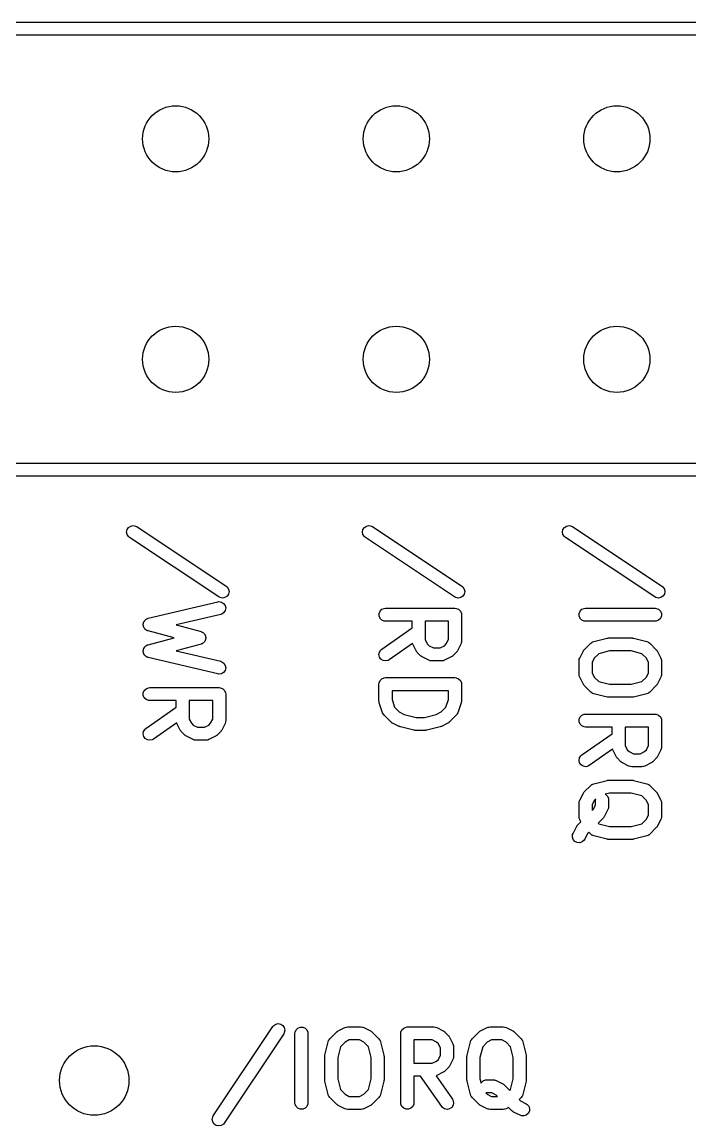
# Model space of a CAD drawing. Extents: x 90.4 to 161.7, y -143.1 to -81.8.
# Drawn here: x 112.82 to 120.51, y -97.08 to -84.37 of the extents above; entities that cross this region are included whole.
import ezdxf

# ---------------------------------------------------------------- set-up
doc = ezdxf.new("R2010")
doc.units = 0
doc.layers.add('BLACK', color=7, linetype='CONTINUOUS')

msp = doc.modelspace()

# ---------------------------------------------------------------- linework, layer by layer
at = {"layer": 'BLACK', "linetype": 'CONTINUOUS'}
for p, q in [((90.45712, -84.366876), (161.57712, -84.366876)), ((161.50212, -84.516876), (90.53212, -84.516876)), ((90.53212, -89.446876), (161.50212, -89.446876)), ((161.57712, -89.596876), (90.45712, -89.596876)), ((114.022158, -90.241894), (114.027837, -90.213186)), ((114.027897, -90.270588), (114.022158, -90.241894)), ((114.027837, -90.213186), (114.04407, -90.188837)), ((114.04418, -90.294903), (114.027897, -90.270588)), ((114.04407, -90.188837), (114.068385, -90.172554)), ((114.068385, -90.172554), (114.097079, -90.166815)), ((114.097079, -90.166815), (114.125787, -90.172494)), ((114.125787, -90.172494), (114.13876, -90.179411)), ((114.13876, -90.179411), (115.167332, -90.865125)), ((116.737196, -90.241894), (116.742875, -90.213186)), ((116.742935, -90.270588), (116.737196, -90.241894)), ((116.742875, -90.213186), (116.759108, -90.188837)), ((116.759218, -90.294903), (116.742935, -90.270588)), ((116.759108, -90.188837), (116.783423, -90.172554)), ((116.783423, -90.172554), (116.812117, -90.166815)), ((116.812117, -90.166815), (116.840825, -90.172494)), ((116.840825, -90.172494), (116.853798, -90.179411)), ((116.853798, -90.179411), (117.88237, -90.865125)), ((119.040864, -90.241894), (119.046543, -90.213186)), ((119.046603, -90.270588), (119.040864, -90.241894)), ((119.046543, -90.213186), (119.062776, -90.188837)), ((119.062886, -90.294903), (119.046603, -90.270588)), ((119.062776, -90.188837), (119.087091, -90.172554)), ((119.087091, -90.172554), (119.115785, -90.166815)), ((119.115785, -90.166815), (119.144493, -90.172494)), ((119.144493, -90.172494), (119.157466, -90.179411)), ((119.157466, -90.179411), (120.186038, -90.865125)), ((114.055556, -90.304219), (114.04418, -90.294903)), ((115.084127, -90.989933), (114.055556, -90.304219)), ((116.770594, -90.304219), (116.759218, -90.294903)), ((117.799165, -90.989933), (116.770594, -90.304219)), ((119.074262, -90.304219), (119.062886, -90.294903)), ((120.102833, -90.989933), (119.074262, -90.304219)), ((115.167332, -90.865125), (115.178707, -90.87444)), ((115.178707, -90.87444), (115.194991, -90.898755)), ((115.194991, -90.898755), (115.20073, -90.92745)), ((117.88237, -90.865125), (117.893745, -90.87444)), ((117.893745, -90.87444), (117.910029, -90.898755)), ((117.910029, -90.898755), (117.915768, -90.92745)), ((120.186038, -90.865125), (120.197413, -90.87444)), ((120.197413, -90.87444), (120.213697, -90.898755)), ((120.213697, -90.898755), (120.219436, -90.92745)), ((114.270262, -91.235521), (115.070262, -91.045045)), ((115.070262, -91.045045), (115.08483, -91.043057)), ((115.097101, -90.99685), (115.084127, -90.989933)), ((115.08483, -91.043057), (115.113725, -91.04769)), ((115.125809, -91.002529), (115.097101, -90.99685)), ((115.113725, -91.04769), (115.138647, -91.063026)), ((115.154503, -90.99679), (115.125809, -91.002529)), ((115.178818, -90.980507), (115.154503, -90.99679)), ((115.195051, -90.956157), (115.178818, -90.980507)), ((115.20073, -90.92745), (115.195051, -90.956157)), ((117.812139, -90.99685), (117.799165, -90.989933)), ((117.840847, -91.002529), (117.812139, -90.99685)), ((117.869541, -90.99679), (117.840847, -91.002529)), ((117.893856, -90.980507), (117.869541, -90.99679)), ((117.910089, -90.956157), (117.893856, -90.980507)), ((117.915768, -90.92745), (117.910089, -90.956157)), ((120.115807, -90.99685), (120.102833, -90.989933)), ((120.144515, -91.002529), (120.115807, -90.99685)), ((120.173209, -90.99679), (120.144515, -91.002529)), ((120.197524, -90.980507), (120.173209, -90.99679)), ((120.213757, -90.956157), (120.197524, -90.980507)), ((120.219436, -90.92745), (120.213757, -90.956157)), ((115.142613, -91.169018), (115.118906, -91.186175)), ((115.138647, -91.063026), (115.155803, -91.086733)), ((115.157949, -91.144096), (115.142613, -91.169018)), ((115.155803, -91.086733), (115.162582, -91.115201)), ((115.162582, -91.115201), (115.157949, -91.144096)), ((116.929113, -91.179564), (116.940312, -91.152528)), ((116.940312, -91.152528), (116.961004, -91.131836)), ((116.961004, -91.131836), (116.98804, -91.120637)), ((116.98804, -91.120637), (117.002672, -91.119196)), ((117.002672, -91.119196), (117.802672, -91.119196)), ((117.802672, -91.119196), (117.817304, -91.120637)), ((117.817304, -91.120637), (117.84434, -91.131836)), ((117.84434, -91.131836), (117.865032, -91.152528)), ((117.865032, -91.152528), (117.876231, -91.179564)), ((119.232781, -91.179564), (119.24398, -91.152528)), ((119.24398, -91.152528), (119.264672, -91.131836)), ((119.264672, -91.131836), (119.291708, -91.120637)), ((119.291708, -91.120637), (119.30634, -91.119196)), ((119.30634, -91.119196), (120.10634, -91.119196)), ((120.10634, -91.119196), (120.120972, -91.120637)), ((120.120972, -91.120637), (120.148008, -91.131836)), ((120.148008, -91.131836), (120.1687, -91.152528)), ((120.1687, -91.152528), (120.179899, -91.179564)), ((114.212789, -91.303666), (114.215594, -91.293144)), ((114.213295, -91.307481), (114.212789, -91.303666)), ((114.215594, -91.293144), (114.217319, -91.28239)), ((114.217319, -91.28239), (114.219336, -91.27911)), ((114.219336, -91.27911), (114.220329, -91.27539)), ((114.220329, -91.27539), (114.226947, -91.266743)), ((114.226947, -91.266743), (114.232655, -91.257468)), ((114.232655, -91.257468), (114.235775, -91.255209)), ((114.235775, -91.255209), (114.238116, -91.252152)), ((114.238116, -91.252152), (114.247537, -91.246697)), ((114.247537, -91.246697), (114.256362, -91.240311)), ((114.256362, -91.240311), (114.261812, -91.238432)), ((114.261812, -91.238432), (114.263441, -91.23749)), ((114.263441, -91.23749), (114.265242, -91.23725)), ((114.265242, -91.23725), (114.270262, -91.235521)), ((115.105005, -91.190965), (114.594149, -91.312597)), ((115.118906, -91.186175), (115.105005, -91.190965)), ((116.929113, -91.208828), (116.929113, -91.179564)), ((116.940312, -91.235864), (116.929113, -91.208828)), ((116.961004, -91.256556), (116.940312, -91.235864)), ((116.98804, -91.267755), (116.961004, -91.256556)), ((117.002672, -91.269196), (116.98804, -91.267755)), ((117.308625, -91.269196), (117.002672, -91.269196)), ((117.308625, -91.345622), (117.308625, -91.269196)), ((117.727672, -91.269196), (117.458625, -91.269196)), ((117.458625, -91.269196), (117.458625, -91.481253)), ((117.727672, -91.481253), (117.727672, -91.269196)), ((117.876231, -91.179564), (117.877672, -91.194196)), ((117.877672, -91.194196), (117.877672, -91.498958)), ((119.232781, -91.208828), (119.232781, -91.179564)), ((119.24398, -91.235864), (119.232781, -91.208828)), ((119.264672, -91.256556), (119.24398, -91.235864)), ((119.291708, -91.267755), (119.264672, -91.256556)), ((119.30634, -91.269196), (119.291708, -91.267755)), ((120.10634, -91.269196), (119.30634, -91.269196)), ((120.120972, -91.267755), (120.10634, -91.269196)), ((120.148008, -91.256556), (120.120972, -91.267755)), ((120.1687, -91.235864), (120.148008, -91.256556)), ((120.179899, -91.208828), (120.1687, -91.235864)), ((120.179899, -91.179564), (120.179899, -91.208828)), ((114.212686, -91.311285), (114.213295, -91.307481)), ((114.215209, -91.321883), (114.212686, -91.311285)), ((114.216643, -91.332674), (114.215209, -91.321883)), ((114.218571, -91.336005), (114.216643, -91.332674)), ((114.219464, -91.339753), (114.218571, -91.336005)), ((114.22585, -91.348577), (114.219464, -91.339753)), ((114.231305, -91.357999), (114.22585, -91.348577)), ((114.234362, -91.360339), (114.231305, -91.357999)), ((114.236621, -91.36346), (114.234362, -91.360339)), ((114.245896, -91.369167), (114.236621, -91.36346)), ((114.254543, -91.375786), (114.245896, -91.369167)), ((114.259942, -91.377811), (114.254543, -91.375786)), ((114.261543, -91.378796), (114.259942, -91.377811)), ((114.263334, -91.379083), (114.261543, -91.378796)), ((114.268309, -91.380949), (114.263334, -91.379083)), ((114.567983, -91.460862), (114.268309, -91.380949)), ((114.594149, -91.312597), (114.878388, -91.388394)), ((114.878388, -91.388394), (114.881815, -91.389679)), ((114.881815, -91.389679), (114.883257, -91.389871)), ((114.883257, -91.389871), (114.884968, -91.390861)), ((114.884968, -91.390861), (114.892155, -91.393557)), ((114.892155, -91.393557), (114.900012, -91.399571)), ((114.900012, -91.399571), (114.908582, -91.404533)), ((114.908582, -91.404533), (114.911536, -91.408392)), ((114.911536, -91.408392), (114.915392, -91.411344)), ((114.915392, -91.411344), (114.920349, -91.419906)), ((114.920349, -91.419906), (114.926369, -91.427771)), ((114.926369, -91.427771), (114.927621, -91.432467)), ((116.959662, -91.589897), (117.308625, -91.345622)), ((114.234362, -91.561384), (114.236621, -91.558264)), ((114.236621, -91.558264), (114.245896, -91.552556)), ((114.245896, -91.552556), (114.254543, -91.545938)), ((114.254543, -91.545938), (114.259942, -91.543912)), ((114.259942, -91.543912), (114.261543, -91.542928)), ((114.261543, -91.542928), (114.263334, -91.54264)), ((114.263334, -91.54264), (114.268309, -91.540775)), ((114.268309, -91.540775), (114.567983, -91.460862)), ((114.878388, -91.53333), (114.594149, -91.609126)), ((114.881815, -91.532044), (114.878388, -91.53333)), ((114.883257, -91.531853), (114.881815, -91.532044)), ((114.884968, -91.530862), (114.883257, -91.531853)), ((114.892155, -91.528167), (114.884968, -91.530862)), ((114.900012, -91.522152), (114.892155, -91.528167)), ((114.908582, -91.517191), (114.900012, -91.522152)), ((114.911536, -91.513331), (114.908582, -91.517191)), ((114.915392, -91.51038), (114.911536, -91.513331)), ((114.920349, -91.501817), (114.915392, -91.51038)), ((114.926369, -91.493953), (114.920349, -91.501817)), ((114.927621, -91.489256), (114.926369, -91.493953)), ((114.927621, -91.432467), (114.930054, -91.436669)), ((114.930054, -91.485055), (114.927621, -91.489256)), ((114.930054, -91.436669), (114.931357, -91.446477)), ((114.931357, -91.475246), (114.930054, -91.485055)), ((114.931357, -91.446477), (114.933909, -91.456046)), ((114.933909, -91.465678), (114.931357, -91.475246)), ((114.933909, -91.456046), (114.933269, -91.460862)), ((114.933269, -91.460862), (114.933909, -91.465678)), ((117.313729, -91.525147), (117.045682, -91.712781)), ((117.316543, -91.532499), (117.313729, -91.525147)), ((117.354638, -91.608689), (117.316543, -91.532499)), ((117.458625, -91.481253), (117.483359, -91.530721)), ((117.483359, -91.530721), (117.504242, -91.551604)), ((117.504242, -91.551604), (117.553711, -91.576339)), ((117.632586, -91.576339), (117.682055, -91.551603)), ((117.682055, -91.551603), (117.702938, -91.530721)), ((117.702938, -91.530721), (117.727672, -91.481253)), ((117.869754, -91.532499), (117.831659, -91.608689)), ((117.875009, -91.518767), (117.869754, -91.532499)), ((117.875199, -91.516079), (117.875009, -91.518767)), ((117.876231, -91.51359), (117.875199, -91.516079)), ((117.877672, -91.498958), (117.876231, -91.51359)), ((119.291403, -91.598305), (119.367593, -91.522115)), ((119.367593, -91.522115), (119.378958, -91.512787)), ((119.378958, -91.512787), (119.38411, -91.510652)), ((119.38411, -91.510652), (119.38859, -91.507334)), ((119.38859, -91.507334), (119.402435, -91.502387)), ((119.402435, -91.502387), (119.554817, -91.464291)), ((119.554817, -91.464291), (119.557353, -91.463915)), ((119.557353, -91.463915), (119.558375, -91.463493)), ((119.558375, -91.463493), (119.563887, -91.46295)), ((119.563887, -91.46295), (119.569361, -91.462141)), ((119.569361, -91.462141), (119.570453, -91.462303)), ((119.570453, -91.462303), (119.573007, -91.462052)), ((119.573007, -91.462052), (119.839674, -91.462052)), ((119.839674, -91.462052), (119.842227, -91.462303)), ((119.842227, -91.462303), (119.84332, -91.462141)), ((119.84332, -91.462141), (119.848794, -91.46295)), ((119.848794, -91.46295), (119.854306, -91.463493)), ((119.854306, -91.463493), (119.855326, -91.463915)), ((119.855326, -91.463915), (119.857865, -91.464291)), ((119.857865, -91.464291), (120.010246, -91.502387)), ((120.010246, -91.502387), (120.024091, -91.507334)), ((120.024091, -91.507334), (120.028572, -91.510654)), ((120.028572, -91.510654), (120.033723, -91.512788)), ((120.033723, -91.512788), (120.045088, -91.522115)), ((120.045088, -91.522115), (120.121278, -91.598305)), ((114.212686, -91.610439), (114.215209, -91.59984)), ((114.213295, -91.614242), (114.212686, -91.610439)), ((114.212789, -91.618058), (114.213295, -91.614242)), ((114.215594, -91.628579), (114.212789, -91.618058)), ((114.215209, -91.59984), (114.216643, -91.58905)), ((114.217319, -91.639334), (114.215594, -91.628579)), ((114.216643, -91.58905), (114.218571, -91.585718)), ((114.219336, -91.642613), (114.217319, -91.639334)), ((114.218571, -91.585718), (114.219464, -91.581971)), ((114.220329, -91.646334), (114.219336, -91.642613)), ((114.219464, -91.581971), (114.22585, -91.573146)), ((114.226947, -91.65498), (114.220329, -91.646334)), ((114.22585, -91.573146), (114.231305, -91.563725)), ((114.232655, -91.664256), (114.226947, -91.65498)), ((114.231305, -91.563725), (114.234362, -91.561384)), ((114.235775, -91.666514), (114.232655, -91.664256)), ((114.238116, -91.669572), (114.235775, -91.666514)), ((114.247537, -91.675026), (114.238116, -91.669572)), ((114.256362, -91.681413), (114.247537, -91.675026)), ((114.261812, -91.683291), (114.256362, -91.681413)), ((114.263441, -91.684234), (114.261812, -91.683291)), ((114.265242, -91.684473), (114.263441, -91.684234)), ((114.270262, -91.686203), (114.265242, -91.684473)), ((114.594149, -91.609126), (115.105005, -91.730759)), ((116.92769, -91.652964), (116.932775, -91.624147)), ((116.934019, -91.681535), (116.92769, -91.652964)), ((116.932775, -91.624147), (116.948502, -91.599468)), ((116.950801, -91.705509), (116.934019, -91.681535)), ((116.948502, -91.599468), (116.959662, -91.589897)), ((117.358602, -91.614988), (117.354638, -91.608689)), ((117.35936, -91.616816), (117.358602, -91.614988)), ((117.361048, -91.618872), (117.35936, -91.616816)), ((117.36247, -91.621132), (117.361048, -91.618872)), ((117.363968, -91.622431), (117.36247, -91.621132)), ((117.368687, -91.628181), (117.363968, -91.622431)), ((117.406782, -91.666276), (117.368687, -91.628181)), ((117.412534, -91.670996), (117.406782, -91.666276)), ((117.413831, -91.672492), (117.412534, -91.670996)), ((117.416085, -91.673911), (117.413831, -91.672492)), ((117.418147, -91.675603), (117.416085, -91.673911)), ((117.419977, -91.676361), (117.418147, -91.675603)), ((117.426274, -91.680325), (117.419977, -91.676361)), ((117.502464, -91.718421), (117.426274, -91.680325)), ((117.553711, -91.576339), (117.632586, -91.576339)), ((117.760023, -91.680325), (117.683832, -91.718421)), ((117.766319, -91.676361), (117.760023, -91.680325)), ((117.76815, -91.675603), (117.766319, -91.676361)), ((117.770211, -91.673911), (117.76815, -91.675603)), ((117.772466, -91.672492), (117.770211, -91.673911)), ((117.773762, -91.670996), (117.772466, -91.672492)), ((117.779515, -91.666276), (117.773762, -91.670996)), ((117.81761, -91.628181), (117.779515, -91.666276)), ((117.822328, -91.622431), (117.81761, -91.628181)), ((117.823827, -91.621132), (117.822328, -91.622431)), ((117.825248, -91.618872), (117.823827, -91.621132)), ((117.826937, -91.616816), (117.825248, -91.618872)), ((117.827694, -91.614988), (117.826937, -91.616816)), ((117.831659, -91.608689), (117.827694, -91.614988)), ((119.239258, -91.693988), (119.277354, -91.617797)), ((119.277354, -91.617797), (119.281317, -91.6115)), ((119.281317, -91.6115), (119.282076, -91.60967)), ((119.282076, -91.60967), (119.283767, -91.607608)), ((119.283767, -91.607608), (119.285187, -91.605354)), ((119.285187, -91.605354), (119.286682, -91.604057)), ((119.286682, -91.604057), (119.291403, -91.598305)), ((119.458969, -91.64287), (119.406075, -91.695764)), ((119.582242, -91.612052), (119.458969, -91.64287)), ((119.830439, -91.612052), (119.582242, -91.612052)), ((119.953711, -91.64287), (119.830439, -91.612052)), ((120.006605, -91.695764), (119.953711, -91.64287)), ((120.121278, -91.598305), (120.125998, -91.604055)), ((120.125998, -91.604055), (120.127495, -91.605354)), ((120.127495, -91.605354), (120.128914, -91.607608)), ((120.128914, -91.607608), (120.130606, -91.60967)), ((120.130606, -91.60967), (120.131364, -91.611502)), ((120.131364, -91.611502), (120.135327, -91.617797)), ((120.135327, -91.617797), (120.173422, -91.693988)), ((115.070262, -91.87668), (114.270262, -91.686203)), ((115.105005, -91.730759), (115.118906, -91.73555)), ((115.118906, -91.73555), (115.142612, -91.752707)), ((115.142612, -91.752707), (115.157949, -91.777629)), ((115.162581, -91.806524), (115.155803, -91.834992)), ((115.157949, -91.777629), (115.162581, -91.806524)), ((116.97548, -91.721236), (116.950801, -91.705509)), ((117.004297, -91.726321), (116.97548, -91.721236)), ((117.032868, -91.719992), (117.004297, -91.726321)), ((117.045682, -91.712781), (117.032868, -91.719992)), ((117.516196, -91.723676), (117.502464, -91.718421)), ((117.518885, -91.723867), (117.516196, -91.723676)), ((117.521374, -91.724898), (117.518885, -91.723867)), ((117.536006, -91.726339), (117.521374, -91.724898)), ((117.650291, -91.726339), (117.536006, -91.726339)), ((117.664923, -91.724898), (117.650291, -91.726339)), ((117.667411, -91.723867), (117.664923, -91.724898)), ((117.670101, -91.723676), (117.667411, -91.723867)), ((117.683832, -91.718421), (117.670101, -91.723676)), ((119.23134, -91.727529), (119.232781, -91.712897)), ((119.23134, -91.87991), (119.23134, -91.727529)), ((119.232781, -91.712897), (119.233811, -91.710408)), ((119.233811, -91.710408), (119.234003, -91.707719)), ((119.234003, -91.707719), (119.239258, -91.693988)), ((119.406075, -91.695764), (119.38134, -91.745234)), ((119.38134, -91.745234), (119.38134, -91.862204)), ((120.03134, -91.745233), (120.006605, -91.695764)), ((120.03134, -91.862205), (120.03134, -91.745233)), ((120.173422, -91.693988), (120.178677, -91.70772)), ((120.178677, -91.70772), (120.178867, -91.710407)), ((120.178867, -91.710407), (120.179899, -91.712897)), ((120.179899, -91.712897), (120.18134, -91.727529)), ((120.18134, -91.727529), (120.18134, -91.87991)), ((115.08483, -91.878668), (115.070262, -91.87668)), ((115.113725, -91.874035), (115.08483, -91.878668)), ((115.138647, -91.858699), (115.113725, -91.874035)), ((115.155803, -91.834992), (115.138647, -91.858699)), ((116.940312, -91.952528), (116.961004, -91.931836)), ((116.961004, -91.931836), (116.98804, -91.920637)), ((116.98804, -91.920637), (117.002672, -91.919196)), ((117.002672, -91.919196), (117.802672, -91.919196)), ((117.802672, -91.919196), (117.817304, -91.920637)), ((117.817304, -91.920637), (117.84434, -91.931836)), ((117.84434, -91.931836), (117.865032, -91.952528)), ((119.232781, -91.894542), (119.23134, -91.87991)), ((119.233811, -91.89703), (119.232781, -91.894542)), ((119.234003, -91.89972), (119.233811, -91.89703)), ((119.239258, -91.913452), (119.234003, -91.89972)), ((119.277354, -91.989641), (119.239258, -91.913452)), ((119.38134, -91.862204), (119.406074, -91.911672)), ((119.406074, -91.911672), (119.458969, -91.964568)), ((119.953711, -91.964568), (120.006605, -91.911673)), ((120.006605, -91.911673), (120.03134, -91.862205)), ((120.173422, -91.913451), (120.135327, -91.989641)), ((120.178677, -91.899719), (120.173422, -91.913451)), ((120.178867, -91.897031), (120.178677, -91.899719)), ((120.179899, -91.894542), (120.178867, -91.897031)), ((120.18134, -91.87991), (120.179899, -91.894542)), ((114.214075, -92.09385), (114.225274, -92.066814)), ((114.225274, -92.066814), (114.245966, -92.046122)), ((114.245966, -92.046122), (114.273002, -92.034923)), ((114.273002, -92.034923), (114.287634, -92.033482)), ((114.287634, -92.033482), (115.087634, -92.033482)), ((115.087634, -92.033482), (115.102266, -92.034923)), ((115.102266, -92.034923), (115.129302, -92.046122)), ((115.129302, -92.046122), (115.149994, -92.066814)), ((115.149994, -92.066814), (115.161193, -92.09385)), ((116.927672, -91.994196), (116.929113, -91.979564)), ((116.927672, -92.184672), (116.927672, -91.994196)), ((116.929113, -91.979564), (116.940312, -91.952528)), ((117.865032, -91.952528), (117.876231, -91.979564)), ((117.876231, -91.979564), (117.877672, -91.994196)), ((117.877672, -91.994196), (117.877672, -92.184672)), ((119.281316, -91.995935), (119.277354, -91.989641)), ((119.282075, -91.997767), (119.281316, -91.995935)), ((119.283768, -91.999829), (119.282075, -91.997767)), ((119.285187, -92.002084), (119.283768, -91.999829)), ((119.286682, -92.00338), (119.285187, -92.002084)), ((119.291403, -92.009133), (119.286682, -92.00338)), ((119.367593, -92.085324), (119.291403, -92.009133)), ((119.458969, -91.964568), (119.582241, -91.995386)), ((119.582241, -91.995386), (119.83044, -91.995386)), ((119.83044, -91.995386), (119.953711, -91.964568)), ((120.121279, -92.009132), (120.045088, -92.085324)), ((120.125996, -92.003383), (120.121279, -92.009132)), ((120.127495, -92.002084), (120.125996, -92.003383)), ((120.128916, -91.999825), (120.127495, -92.002084)), ((120.130606, -91.997767), (120.128916, -91.999825)), ((120.131363, -91.995937), (120.130606, -91.997767)), ((120.135327, -91.989641), (120.131363, -91.995937)), ((114.214075, -92.123114), (114.214075, -92.09385)), ((114.225274, -92.15015), (114.214075, -92.123114)), ((114.245966, -92.170842), (114.225274, -92.15015)), ((114.273002, -92.182041), (114.245966, -92.170842)), ((114.287634, -92.183482), (114.273002, -92.182041)), ((114.593587, -92.183482), (114.287634, -92.183482)), ((114.593587, -92.259908), (114.593587, -92.183482)), ((115.012634, -92.183482), (114.743587, -92.183482)), ((114.743587, -92.183482), (114.743587, -92.395539)), ((115.012634, -92.395539), (115.012634, -92.183482)), ((115.161193, -92.09385), (115.162634, -92.108482)), ((115.162634, -92.108482), (115.162634, -92.413244)), ((116.928401, -92.192077), (116.927672, -92.184672)), ((116.928261, -92.194053), (116.928401, -92.192077)), ((116.928851, -92.19665), (116.928261, -92.194053)), ((117.727672, -92.069196), (117.077672, -92.069196)), ((117.077672, -92.069196), (117.077672, -92.172501)), ((117.077672, -92.172501), (117.10632, -92.258444)), ((117.699024, -92.258444), (117.727672, -92.172502)), ((117.727672, -92.172502), (117.727672, -92.069196)), ((117.877083, -92.194052), (117.876492, -92.196649)), ((117.877672, -92.184672), (117.876942, -92.192077)), ((117.876942, -92.192077), (117.877083, -92.194052)), ((119.378958, -92.094651), (119.367593, -92.085324)), ((119.384109, -92.096784), (119.378958, -92.094651)), ((119.38859, -92.100105), (119.384109, -92.096784)), ((119.402436, -92.105052), (119.38859, -92.100105)), ((119.554817, -92.143147), (119.402436, -92.105052)), ((119.557354, -92.143522), (119.554817, -92.143147)), ((119.558375, -92.143945), (119.557354, -92.143522)), ((119.563877, -92.144486), (119.558375, -92.143945)), ((119.569362, -92.145298), (119.563877, -92.144486)), ((119.570457, -92.145134), (119.569362, -92.145298)), ((119.573007, -92.145386), (119.570457, -92.145134)), ((119.839674, -92.145386), (119.573007, -92.145386)), ((119.842227, -92.145134), (119.839674, -92.145386)), ((119.843319, -92.145297), (119.842227, -92.145134)), ((119.848791, -92.144488), (119.843319, -92.145297)), ((119.854306, -92.143945), (119.848791, -92.144488)), ((119.855327, -92.143521), (119.854306, -92.143945)), ((119.857864, -92.143147), (119.855327, -92.143521)), ((120.010245, -92.105052), (119.857864, -92.143147)), ((120.024091, -92.100105), (120.010245, -92.105052)), ((120.028572, -92.096784), (120.024091, -92.100105)), ((120.033723, -92.094651), (120.028572, -92.096784)), ((120.045088, -92.085324), (120.033723, -92.094651)), ((114.244624, -92.504183), (114.593587, -92.259908)), ((116.929113, -92.199304), (116.928851, -92.19665)), ((116.929871, -92.201134), (116.929113, -92.199304)), ((116.931521, -92.208389), (116.929871, -92.201134)), ((116.969617, -92.322675), (116.931521, -92.208389)), ((117.10632, -92.258444), (117.161385, -92.313509)), ((117.161385, -92.313509), (117.219323, -92.342478)), ((117.58602, -92.342478), (117.64396, -92.313508)), ((117.64396, -92.313508), (117.699024, -92.258444)), ((117.873823, -92.208389), (117.835728, -92.322675)), ((117.875472, -92.201135), (117.873823, -92.208389)), ((117.876231, -92.199304), (117.875472, -92.201135)), ((117.876492, -92.196649), (117.876231, -92.199304)), ((114.598691, -92.439433), (114.330644, -92.627067)), ((114.601505, -92.446785), (114.598691, -92.439433)), ((114.6396, -92.522975), (114.601505, -92.446785)), ((114.743587, -92.395539), (114.768321, -92.445007)), ((114.768321, -92.445007), (114.789204, -92.46589)), ((114.967017, -92.465889), (114.9879, -92.445007)), ((114.9879, -92.445007), (115.012634, -92.395539)), ((115.154716, -92.446785), (115.116621, -92.522975)), ((115.159971, -92.433053), (115.154716, -92.446785)), ((115.160161, -92.430365), (115.159971, -92.433053)), ((115.161193, -92.427876), (115.160161, -92.430365)), ((115.162634, -92.413244), (115.161193, -92.427876)), ((116.975611, -92.336101), (116.969617, -92.322675)), ((116.977377, -92.338137), (116.975611, -92.336101)), ((116.978408, -92.340626), (116.977377, -92.338137)), ((116.987735, -92.351991), (116.978408, -92.340626)), ((117.063925, -92.428181), (116.987735, -92.351991)), ((117.069675, -92.432901), (117.063925, -92.428181)), ((117.070974, -92.434398), (117.069675, -92.432901)), ((117.073228, -92.435817), (117.070974, -92.434398)), ((117.07529, -92.437509), (117.073228, -92.435817)), ((117.077122, -92.438267), (117.07529, -92.437509)), ((117.083417, -92.44223), (117.077122, -92.438267)), ((117.159607, -92.480325), (117.083417, -92.44223)), ((117.219323, -92.342478), (117.354764, -92.376339)), ((117.354764, -92.376339), (117.45058, -92.376339)), ((117.45058, -92.376339), (117.58602, -92.342478)), ((117.721928, -92.44223), (117.645737, -92.480325)), ((117.728227, -92.438265), (117.721928, -92.44223)), ((117.730055, -92.437508), (117.728227, -92.438265)), ((117.732111, -92.435819), (117.730055, -92.437508)), ((117.734371, -92.434398), (117.732111, -92.435819)), ((117.73567, -92.432899), (117.734371, -92.434398)), ((117.74142, -92.428181), (117.73567, -92.432899)), ((117.81761, -92.351991), (117.74142, -92.428181)), ((117.826938, -92.340626), (117.81761, -92.351991)), ((117.82797, -92.338133), (117.826938, -92.340626)), ((117.829734, -92.3361), (117.82797, -92.338133)), ((117.835728, -92.322675), (117.829734, -92.3361)), ((119.232781, -92.398611), (119.24398, -92.371575)), ((119.232781, -92.427875), (119.232781, -92.398611)), ((119.24398, -92.454911), (119.232781, -92.427875)), ((119.24398, -92.371575), (119.264672, -92.350883)), ((119.264672, -92.350883), (119.291708, -92.339684)), ((119.291708, -92.339684), (119.30634, -92.338243)), ((119.30634, -92.338243), (120.10634, -92.338243)), ((120.10634, -92.338243), (120.120972, -92.339684)), ((120.120972, -92.339684), (120.148008, -92.350883)), ((120.148008, -92.350883), (120.1687, -92.371575)), ((120.1687, -92.371575), (120.179899, -92.398611)), ((120.179899, -92.398611), (120.18134, -92.413243)), ((120.18134, -92.413243), (120.18134, -92.718005)), ((114.212652, -92.56725), (114.217737, -92.538433)), ((114.218981, -92.595821), (114.212652, -92.56725)), ((114.217737, -92.538433), (114.233464, -92.513754)), ((114.233464, -92.513754), (114.244624, -92.504183)), ((114.643564, -92.529274), (114.6396, -92.522975)), ((114.644322, -92.531102), (114.643564, -92.529274)), ((114.64601, -92.533158), (114.644322, -92.531102)), ((114.647432, -92.535418), (114.64601, -92.533158)), ((114.64893, -92.536717), (114.647432, -92.535418)), ((114.653649, -92.542467), (114.64893, -92.536717)), ((114.691744, -92.580562), (114.653649, -92.542467)), ((114.789204, -92.46589), (114.838673, -92.490625)), ((114.838673, -92.490625), (114.917548, -92.490625)), ((114.917548, -92.490625), (114.967017, -92.465889)), ((115.102572, -92.542467), (115.064477, -92.580562)), ((115.10729, -92.536717), (115.102572, -92.542467)), ((115.108789, -92.535418), (115.10729, -92.536717)), ((115.11021, -92.533158), (115.108789, -92.535418)), ((115.111899, -92.531102), (115.11021, -92.533158)), ((115.112656, -92.529274), (115.111899, -92.531102)), ((115.116621, -92.522975), (115.112656, -92.529274)), ((117.160676, -92.480734), (117.159607, -92.480325)), ((117.161112, -92.481057), (117.160676, -92.480734)), ((117.167263, -92.483255), (117.161112, -92.481057)), ((117.173339, -92.48558), (117.167263, -92.483255)), ((117.173877, -92.485618), (117.173339, -92.48558)), ((117.174957, -92.486004), (117.173877, -92.485618)), ((117.327339, -92.5241), (117.174957, -92.486004)), ((117.329875, -92.524475), (117.327339, -92.5241)), ((117.330897, -92.524898), (117.329875, -92.524475)), ((117.336409, -92.52544), (117.330897, -92.524898)), ((117.341883, -92.52625), (117.336409, -92.52544)), ((117.342975, -92.526087), (117.341883, -92.52625)), ((117.345529, -92.526339), (117.342975, -92.526087)), ((117.459815, -92.526339), (117.345529, -92.526339)), ((117.462368, -92.526087), (117.459815, -92.526339)), ((117.463461, -92.52625), (117.462368, -92.526087)), ((117.468935, -92.52544), (117.463461, -92.52625)), ((117.474447, -92.524898), (117.468935, -92.52544)), ((117.475467, -92.524475), (117.474447, -92.524898)), ((117.478006, -92.5241), (117.475467, -92.524475)), ((117.630387, -92.486004), (117.478006, -92.5241)), ((117.631466, -92.485618), (117.630387, -92.486004)), ((117.632005, -92.48558), (117.631466, -92.485618)), ((117.63808, -92.483255), (117.632005, -92.48558)), ((117.644232, -92.481057), (117.63808, -92.483255)), ((117.644667, -92.480734), (117.644232, -92.481057)), ((117.645737, -92.480325), (117.644667, -92.480734)), ((119.264672, -92.475603), (119.24398, -92.454911)), ((119.26333, -92.808944), (119.612293, -92.564669)), ((119.291708, -92.486802), (119.264672, -92.475603)), ((119.30634, -92.488243), (119.291708, -92.486802)), ((119.612293, -92.488243), (119.30634, -92.488243)), ((119.612293, -92.564669), (119.612293, -92.488243)), ((120.03134, -92.488243), (119.762293, -92.488243)), ((119.762293, -92.488243), (119.762293, -92.7003)), ((120.03134, -92.7003), (120.03134, -92.488243)), ((114.235763, -92.619795), (114.218981, -92.595821)), ((114.260442, -92.635522), (114.235763, -92.619795)), ((114.289259, -92.640607), (114.260442, -92.635522)), ((114.31783, -92.634278), (114.289259, -92.640607)), ((114.330644, -92.627067), (114.31783, -92.634278)), ((114.697496, -92.585282), (114.691744, -92.580562)), ((114.698793, -92.586778), (114.697496, -92.585282)), ((114.701047, -92.588197), (114.698793, -92.586778)), ((114.703109, -92.589889), (114.701047, -92.588197)), ((114.704939, -92.590647), (114.703109, -92.589889)), ((114.711236, -92.594611), (114.704939, -92.590647)), ((114.787426, -92.632707), (114.711236, -92.594611)), ((114.801158, -92.637962), (114.787426, -92.632707)), ((114.803847, -92.638153), (114.801158, -92.637962)), ((114.806336, -92.639184), (114.803847, -92.638153)), ((114.820968, -92.640625), (114.806336, -92.639184)), ((114.935253, -92.640625), (114.820968, -92.640625)), ((114.949885, -92.639184), (114.935253, -92.640625)), ((114.952373, -92.638153), (114.949885, -92.639184)), ((114.955063, -92.637962), (114.952373, -92.638153)), ((114.968794, -92.632707), (114.955063, -92.637962)), ((115.044985, -92.594611), (114.968794, -92.632707)), ((115.051281, -92.590647), (115.044985, -92.594611)), ((115.053112, -92.589889), (115.051281, -92.590647)), ((115.055173, -92.588197), (115.053112, -92.589889)), ((115.057428, -92.586778), (115.055173, -92.588197)), ((115.058724, -92.585282), (115.057428, -92.586778)), ((115.064477, -92.580562), (115.058724, -92.585282)), ((119.762293, -92.7003), (119.787027, -92.749768)), ((120.006606, -92.749768), (120.03134, -92.7003)), ((119.236443, -92.843194), (119.25217, -92.818515)), ((119.25217, -92.818515), (119.26333, -92.808944)), ((119.617397, -92.744194), (119.34935, -92.931828)), ((119.620211, -92.751546), (119.617397, -92.744194)), ((119.658306, -92.827736), (119.620211, -92.751546)), ((119.66227, -92.834035), (119.658306, -92.827736)), ((119.787027, -92.749768), (119.80791, -92.770651)), ((119.80791, -92.770651), (119.857379, -92.795386)), ((119.857379, -92.795386), (119.936254, -92.795386)), ((119.936254, -92.795386), (119.985723, -92.77065)), ((119.985723, -92.77065), (120.006606, -92.749768)), ((120.135327, -92.827736), (120.131362, -92.834035)), ((120.173422, -92.751546), (120.135327, -92.827736)), ((120.178677, -92.737814), (120.173422, -92.751546)), ((120.178867, -92.735126), (120.178677, -92.737814)), ((120.179899, -92.732637), (120.178867, -92.735126)), ((120.18134, -92.718005), (120.179899, -92.732637)), ((119.231358, -92.872011), (119.236443, -92.843194)), ((119.237687, -92.900582), (119.231358, -92.872011)), ((119.254469, -92.924556), (119.237687, -92.900582)), ((119.279148, -92.940283), (119.254469, -92.924556)), ((119.307965, -92.945368), (119.279148, -92.940283)), ((119.336536, -92.939039), (119.307965, -92.945368)), ((119.34935, -92.931828), (119.336536, -92.939039)), ((119.663028, -92.835863), (119.66227, -92.834035)), ((119.664716, -92.837919), (119.663028, -92.835863)), ((119.666138, -92.840179), (119.664716, -92.837919)), ((119.667636, -92.841478), (119.666138, -92.840179)), ((119.672355, -92.847228), (119.667636, -92.841478)), ((119.71045, -92.885323), (119.672355, -92.847228)), ((119.716202, -92.890043), (119.71045, -92.885323)), ((119.717499, -92.891539), (119.716202, -92.890043)), ((119.719753, -92.892958), (119.717499, -92.891539)), ((119.721815, -92.89465), (119.719753, -92.892958)), ((119.723645, -92.895408), (119.721815, -92.89465)), ((119.729942, -92.899372), (119.723645, -92.895408)), ((119.806132, -92.937468), (119.729942, -92.899372)), ((119.819864, -92.942723), (119.806132, -92.937468)), ((119.822553, -92.942914), (119.819864, -92.942723)), ((119.825042, -92.943945), (119.822553, -92.942914)), ((119.839674, -92.945386), (119.825042, -92.943945)), ((119.953959, -92.945386), (119.839674, -92.945386)), ((119.968591, -92.943945), (119.953959, -92.945386)), ((119.971079, -92.942914), (119.968591, -92.943945)), ((119.973769, -92.942723), (119.971079, -92.942914)), ((119.9875, -92.937468), (119.973769, -92.942723)), ((120.063691, -92.899372), (119.9875, -92.937468)), ((120.069987, -92.895408), (120.063691, -92.899372)), ((120.071818, -92.89465), (120.069987, -92.895408)), ((120.073879, -92.892958), (120.071818, -92.89465)), ((120.076134, -92.891539), (120.073879, -92.892958)), ((120.07743, -92.890043), (120.076134, -92.891539)), ((120.083183, -92.885323), (120.07743, -92.890043)), ((120.121278, -92.847228), (120.083183, -92.885323)), ((120.125996, -92.841478), (120.121278, -92.847228)), ((120.127495, -92.840179), (120.125996, -92.841478)), ((120.128916, -92.837919), (120.127495, -92.840179)), ((120.130605, -92.835863), (120.128916, -92.837919)), ((120.131362, -92.834035), (120.130605, -92.835863)), ((119.291403, -93.2364), (119.367593, -93.16021)), ((119.367593, -93.16021), (119.378958, -93.150882)), ((119.378958, -93.150882), (119.38411, -93.148747)), ((119.38411, -93.148747), (119.38859, -93.145429)), ((119.38859, -93.145429), (119.402435, -93.140482)), ((119.402435, -93.140482), (119.554817, -93.102386)), ((119.554817, -93.102386), (119.557353, -93.10201)), ((119.557353, -93.10201), (119.558375, -93.101588)), ((119.558375, -93.101588), (119.563887, -93.101045)), ((119.563887, -93.101045), (119.569361, -93.100236)), ((119.569361, -93.100236), (119.570453, -93.100398)), ((119.570453, -93.100398), (119.573007, -93.100147)), ((119.573007, -93.100147), (119.839674, -93.100147)), ((119.839674, -93.100147), (119.842227, -93.100398)), ((119.842227, -93.100398), (119.84332, -93.100236)), ((119.84332, -93.100236), (119.848794, -93.101045)), ((119.848794, -93.101045), (119.854306, -93.101588)), ((119.854306, -93.101588), (119.855326, -93.10201)), ((119.855326, -93.10201), (119.857865, -93.102386)), ((119.857865, -93.102386), (120.010246, -93.140482)), ((120.010246, -93.140482), (120.024091, -93.145429)), ((120.024091, -93.145429), (120.028572, -93.148749)), ((120.028572, -93.148749), (120.033723, -93.150883)), ((120.033723, -93.150883), (120.045088, -93.16021)), ((120.045088, -93.16021), (120.121278, -93.2364)), ((119.234003, -93.345814), (119.239258, -93.332083)), ((119.239258, -93.332083), (119.277354, -93.255892)), ((119.277354, -93.255892), (119.281317, -93.249595)), ((119.281317, -93.249595), (119.282076, -93.247765)), ((119.282076, -93.247765), (119.283767, -93.245703)), ((119.283767, -93.245703), (119.285187, -93.243449)), ((119.285187, -93.243449), (119.286682, -93.242152)), ((119.286682, -93.242152), (119.291403, -93.2364)), ((119.406075, -93.333859), (119.38134, -93.383329)), ((119.422843, -93.317091), (119.406075, -93.333859)), ((119.421816, -93.327528), (119.422843, -93.317091)), ((119.421816, -93.386014), (119.421816, -93.327528)), ((119.582242, -93.250147), (119.532339, -93.262622)), ((119.532339, -93.262622), (119.538484, -93.265168)), ((119.538484, -93.265168), (119.559176, -93.28586)), ((119.559176, -93.28586), (119.570375, -93.312896)), ((119.570375, -93.312896), (119.571816, -93.327528)), ((119.571816, -93.327528), (119.571816, -93.403719)), ((119.830439, -93.250147), (119.582242, -93.250147)), ((119.953711, -93.280965), (119.830439, -93.250147)), ((120.006605, -93.333859), (119.953711, -93.280965)), ((120.03134, -93.383328), (120.006605, -93.333859)), ((120.121278, -93.2364), (120.125998, -93.24215)), ((120.125998, -93.24215), (120.127495, -93.243449)), ((120.127495, -93.243449), (120.128914, -93.245703)), ((120.128914, -93.245703), (120.130606, -93.247765)), ((120.130606, -93.247765), (120.131364, -93.249597)), ((120.131364, -93.249597), (120.135327, -93.255892)), ((120.135327, -93.255892), (120.173422, -93.332083)), ((120.173422, -93.332083), (120.178677, -93.345815)), ((119.23134, -93.365624), (119.232781, -93.350992)), ((119.23134, -93.518005), (119.23134, -93.365624)), ((119.232781, -93.350992), (119.233811, -93.348503)), ((119.233811, -93.348503), (119.234003, -93.345814)), ((119.38134, -93.383329), (119.38134, -93.451224)), ((119.38134, -93.451224), (119.397081, -93.435482)), ((119.397081, -93.435482), (119.421816, -93.386014)), ((119.563898, -93.43726), (119.525803, -93.51345)), ((119.569153, -93.423528), (119.563898, -93.43726)), ((119.569343, -93.42084), (119.569153, -93.423528)), ((119.570375, -93.418351), (119.569343, -93.42084)), ((119.571816, -93.403719), (119.570375, -93.418351)), ((120.03134, -93.5003), (120.03134, -93.383328)), ((120.178677, -93.345815), (120.178867, -93.348502)), ((120.178867, -93.348502), (120.179899, -93.350992)), ((120.179899, -93.350992), (120.18134, -93.365624)), ((120.18134, -93.365624), (120.18134, -93.518005)), ((119.215212, -93.617353), (119.253178, -93.579386)), ((119.232781, -93.532637), (119.23134, -93.518005)), ((119.233811, -93.535125), (119.232781, -93.532637)), ((119.234003, -93.537815), (119.233811, -93.535125)), ((119.239258, -93.551547), (119.234003, -93.537815)), ((119.253178, -93.579386), (119.239258, -93.551547)), ((119.511754, -93.532942), (119.450501, -93.594195)), ((119.516472, -93.527192), (119.511754, -93.532942)), ((119.517971, -93.525893), (119.516472, -93.527192)), ((119.519392, -93.523634), (119.517971, -93.525893)), ((119.521082, -93.521576), (119.519392, -93.523634)), ((119.521839, -93.519746), (119.521082, -93.521576)), ((119.525803, -93.51345), (119.521839, -93.519746)), ((119.953711, -93.602663), (120.006605, -93.549768)), ((120.006605, -93.549768), (120.03134, -93.5003)), ((120.173422, -93.551546), (120.135327, -93.627736)), ((120.178677, -93.537814), (120.173422, -93.551546)), ((120.178867, -93.535126), (120.178677, -93.537814)), ((120.179899, -93.532637), (120.178867, -93.535126)), ((120.18134, -93.518005), (120.179899, -93.532637)), ((119.157813, -93.726767), (119.163068, -93.713035)), ((119.163068, -93.713035), (119.201163, -93.636845)), ((119.201163, -93.636845), (119.205127, -93.630545)), ((119.205127, -93.630545), (119.205885, -93.628718)), ((119.205885, -93.628718), (119.207573, -93.626661)), ((119.207573, -93.626661), (119.208995, -93.624402)), ((119.208995, -93.624402), (119.210493, -93.623102)), ((119.210493, -93.623102), (119.215212, -93.617353)), ((119.329884, -93.714813), (119.297232, -93.780117)), ((119.344435, -93.700261), (119.329884, -93.714813)), ((119.367593, -93.723419), (119.344435, -93.700261)), ((119.450501, -93.594195), (119.458969, -93.602663)), ((119.458969, -93.602663), (119.582241, -93.633481)), ((119.582241, -93.633481), (119.83044, -93.633481)), ((119.83044, -93.633481), (119.953711, -93.602663)), ((120.121279, -93.647227), (120.045088, -93.723419)), ((120.125996, -93.641478), (120.121279, -93.647227)), ((120.127495, -93.640179), (120.125996, -93.641478)), ((120.128916, -93.63792), (120.127495, -93.640179)), ((120.130606, -93.635862), (120.128916, -93.63792)), ((120.131363, -93.634032), (120.130606, -93.635862)), ((120.135327, -93.627736), (120.131363, -93.634032)), ((119.155739, -93.755957), (119.157813, -93.726767)), ((119.164993, -93.783718), (119.155739, -93.755957)), ((119.184166, -93.805826), (119.164993, -93.783718)), ((119.210341, -93.818913), (119.184166, -93.805826)), ((119.239531, -93.820987), (119.210341, -93.818913)), ((119.267292, -93.811733), (119.239531, -93.820987)), ((119.2894, -93.79256), (119.267292, -93.811733)), ((119.297232, -93.780117), (119.2894, -93.79256)), ((119.378958, -93.732746), (119.367593, -93.723419)), ((119.384109, -93.734879), (119.378958, -93.732746)), ((119.38859, -93.7382), (119.384109, -93.734879)), ((119.402436, -93.743147), (119.38859, -93.7382)), ((119.554817, -93.781242), (119.402436, -93.743147)), ((119.557354, -93.781617), (119.554817, -93.781242)), ((119.558375, -93.78204), (119.557354, -93.781617)), ((119.563877, -93.782581), (119.558375, -93.78204)), ((119.569362, -93.783393), (119.563877, -93.782581)), ((119.570457, -93.783229), (119.569362, -93.783393)), ((119.573007, -93.783481), (119.570457, -93.783229)), ((119.839674, -93.783481), (119.573007, -93.783481)), ((119.842227, -93.783229), (119.839674, -93.783481)), ((119.843319, -93.783392), (119.842227, -93.783229)), ((119.848791, -93.782583), (119.843319, -93.783392)), ((119.854306, -93.78204), (119.848791, -93.782583)), ((119.855327, -93.781616), (119.854306, -93.78204)), ((119.857864, -93.781242), (119.855327, -93.781616)), ((120.010245, -93.743147), (119.857864, -93.781242)), ((120.024091, -93.7382), (120.010245, -93.743147)), ((120.028572, -93.734879), (120.024091, -93.7382)), ((120.033723, -93.732746), (120.028572, -93.734879)), ((120.045088, -93.723419), (120.033723, -93.732746)), ((115.020079, -96.966699), (115.705793, -95.938129)), ((115.705793, -95.938129), (115.715108, -95.926754)), ((115.715108, -95.926754), (115.739423, -95.91047)), ((115.739423, -95.91047), (115.768118, -95.904732)), ((115.768118, -95.904732), (115.796825, -95.91041)), ((115.796825, -95.91041), (115.821174, -95.926643)), ((115.821174, -95.926643), (115.837458, -95.950958)), ((115.837518, -96.00836), (115.8306, -96.021334)), ((115.837458, -95.950958), (115.843197, -95.979653)), ((115.843197, -95.979653), (115.837518, -96.00836)), ((115.959864, -96.017826), (115.961305, -96.003194)), ((115.961305, -96.003194), (115.972504, -95.976158)), ((115.972504, -95.976158), (115.993196, -95.955466)), ((115.993196, -95.955466), (116.020232, -95.944267)), ((116.020232, -95.944267), (116.049496, -95.944267)), ((116.049496, -95.944267), (116.076532, -95.955466)), ((116.076532, -95.955466), (116.097224, -95.976158)), ((116.097224, -95.976158), (116.108423, -96.003194)), ((116.108423, -96.003194), (116.109864, -96.017826)), ((116.362783, -96.079078), (116.438973, -96.002888)), ((116.438973, -96.002888), (116.444723, -95.998167)), ((116.444723, -95.998167), (116.446022, -95.996671)), ((116.446022, -95.996671), (116.448276, -95.995251)), ((116.448276, -95.995251), (116.450338, -95.99356)), ((116.450338, -95.99356), (116.45217, -95.992801)), ((116.45217, -95.992801), (116.458465, -95.988839)), ((116.458465, -95.988839), (116.534656, -95.950744)), ((116.534656, -95.950744), (116.548388, -95.945489)), ((116.548388, -95.945489), (116.551075, -95.945298)), ((116.551075, -95.945298), (116.553565, -95.944267)), ((116.553565, -95.944267), (116.568197, -95.942826)), ((116.568197, -95.942826), (116.720578, -95.942826)), ((116.720578, -95.942826), (116.73521, -95.944267)), ((116.73521, -95.944267), (116.737699, -95.945298)), ((116.737699, -95.945298), (116.740387, -95.945489)), ((116.740387, -95.945489), (116.754119, -95.950744)), ((116.754119, -95.950744), (116.830309, -95.988839)), ((116.830309, -95.988839), (116.836605, -95.992802)), ((116.836605, -95.992802), (116.838435, -95.99356)), ((116.838435, -95.99356), (116.840493, -95.995249)), ((116.840493, -95.995249), (116.842752, -95.996671)), ((116.842752, -95.996671), (116.844051, -95.998169)), ((116.844051, -95.998169), (116.849801, -96.002888)), ((116.849801, -96.002888), (116.925992, -96.079078)), ((117.178911, -96.017826), (117.180352, -96.003194)), ((117.180352, -96.003194), (117.191551, -95.976158)), ((117.191551, -95.976158), (117.212243, -95.955466)), ((117.212243, -95.955466), (117.239279, -95.944267)), ((117.239279, -95.944267), (117.253911, -95.942826)), ((117.253911, -95.942826), (117.558673, -95.942826)), ((117.558673, -95.942826), (117.573305, -95.944267)), ((117.573305, -95.944267), (117.575794, -95.945298)), ((117.575794, -95.945298), (117.578482, -95.945489)), ((117.578482, -95.945489), (117.592214, -95.950744)), ((117.592214, -95.950744), (117.668404, -95.988839)), ((117.668404, -95.988839), (117.674703, -95.992803)), ((117.674703, -95.992803), (117.676531, -95.993561)), ((117.676531, -95.993561), (117.678587, -95.995249)), ((117.678587, -95.995249), (117.680847, -95.996671)), ((117.680847, -95.996671), (117.682146, -95.998169)), ((117.682146, -95.998169), (117.687896, -96.002888)), ((117.687896, -96.002888), (117.725991, -96.040983)), ((118.000878, -96.079078), (118.077068, -96.002888)), ((118.077068, -96.002888), (118.082818, -95.998167)), ((118.082818, -95.998167), (118.084117, -95.996671)), ((118.084117, -95.996671), (118.086371, -95.995251)), ((118.086371, -95.995251), (118.088433, -95.99356)), ((118.088433, -95.99356), (118.090265, -95.992801)), ((118.090265, -95.992801), (118.09656, -95.988839)), ((118.09656, -95.988839), (118.172751, -95.950744)), ((118.172751, -95.950744), (118.186483, -95.945489)), ((118.186483, -95.945489), (118.18917, -95.945298)), ((118.18917, -95.945298), (118.19166, -95.944267)), ((118.19166, -95.944267), (118.206292, -95.942826)), ((118.206292, -95.942826), (118.358673, -95.942826)), ((118.358673, -95.942826), (118.373305, -95.944267)), ((118.373305, -95.944267), (118.375794, -95.945298)), ((118.375794, -95.945298), (118.378482, -95.945489)), ((118.378482, -95.945489), (118.392214, -95.950744)), ((118.392214, -95.950744), (118.468404, -95.988839)), ((118.468404, -95.988839), (118.4747, -95.992802)), ((118.4747, -95.992802), (118.47653, -95.99356)), ((118.47653, -95.99356), (118.478588, -95.995249)), ((118.478588, -95.995249), (118.480847, -95.996671)), ((118.480847, -95.996671), (118.482146, -95.998169)), ((118.482146, -95.998169), (118.487896, -96.002888)), ((118.487896, -96.002888), (118.564087, -96.079078)), ((115.8306, -96.021334), (115.144887, -97.049905)), ((115.959864, -96.817826), (115.959864, -96.017826)), ((116.109864, -96.017826), (116.109864, -96.817826)), ((116.304959, -96.266301), (116.343055, -96.11392)), ((116.343055, -96.11392), (116.348002, -96.100075)), ((116.348002, -96.100075), (116.351322, -96.095593)), ((116.351322, -96.095593), (116.353456, -96.090443)), ((116.353456, -96.090443), (116.362783, -96.079078)), ((116.536432, -96.11756), (116.483538, -96.170454)), ((116.585902, -96.092826), (116.536432, -96.11756)), ((116.702873, -96.092826), (116.585902, -96.092826)), ((116.752341, -96.11756), (116.702873, -96.092826)), ((116.805236, -96.170454), (116.752341, -96.11756)), ((116.925992, -96.079078), (116.935319, -96.090443)), ((116.935319, -96.090443), (116.937452, -96.095594)), ((116.937452, -96.095594), (116.940773, -96.100075)), ((116.940773, -96.100075), (116.94572, -96.113921)), ((116.94572, -96.113921), (116.983815, -96.266302)), ((117.178911, -96.817826), (117.178911, -96.017826)), ((117.540968, -96.092826), (117.328911, -96.092826)), ((117.328911, -96.092826), (117.328911, -96.361873)), ((117.590436, -96.11756), (117.540968, -96.092826)), ((117.611319, -96.138443), (117.590436, -96.11756)), ((117.725991, -96.040983), (117.730711, -96.046735)), ((117.730711, -96.046735), (117.732207, -96.048032)), ((117.732207, -96.048032), (117.733626, -96.050286)), ((117.733626, -96.050286), (117.735318, -96.052348)), ((117.735318, -96.052348), (117.736076, -96.054178)), ((117.736076, -96.054178), (117.74004, -96.060475)), ((117.74004, -96.060475), (117.778136, -96.136665)), ((117.943054, -96.266301), (117.98115, -96.11392)), ((117.98115, -96.11392), (117.986097, -96.100075)), ((117.986097, -96.100075), (117.989417, -96.095593)), ((117.989417, -96.095593), (117.991551, -96.090443)), ((117.991551, -96.090443), (118.000878, -96.079078)), ((118.174527, -96.11756), (118.121633, -96.170454)), ((118.223997, -96.092826), (118.174527, -96.11756)), ((118.340968, -96.092826), (118.223997, -96.092826)), ((118.390436, -96.11756), (118.340968, -96.092826)), ((118.443331, -96.170454), (118.390436, -96.11756)), ((118.564087, -96.079078), (118.573414, -96.090443)), ((118.573414, -96.090443), (118.575547, -96.095594)), ((118.575547, -96.095594), (118.578868, -96.100075)), ((118.578868, -96.100075), (118.583815, -96.113921)), ((118.583815, -96.113921), (118.62191, -96.266302)), ((116.483538, -96.170454), (116.45272, -96.293727)), ((116.836054, -96.293725), (116.805236, -96.170454)), ((117.636054, -96.187912), (117.611319, -96.138443)), ((117.636054, -96.266786), (117.636054, -96.187912)), ((117.778136, -96.136665), (117.783391, -96.150397)), ((117.783391, -96.150397), (117.783582, -96.153086)), ((117.783582, -96.153086), (117.784613, -96.155575)), ((117.784613, -96.155575), (117.786054, -96.170207)), ((117.786054, -96.170207), (117.786054, -96.284492)), ((118.121633, -96.170454), (118.090815, -96.293727)), ((118.474149, -96.293725), (118.443331, -96.170454)), ((116.30272, -96.284492), (116.302971, -96.281938)), ((116.30272, -96.551159), (116.30272, -96.284492)), ((116.302809, -96.280846), (116.303618, -96.275371)), ((116.302971, -96.281938), (116.302809, -96.280846)), ((116.303618, -96.275371), (116.304161, -96.26986)), ((116.304161, -96.26986), (116.304583, -96.268839)), ((116.304583, -96.268839), (116.304959, -96.266301)), ((116.45272, -96.293727), (116.45272, -96.541923)), ((116.836054, -96.541925), (116.836054, -96.293725)), ((116.983815, -96.266302), (116.98419, -96.268839)), ((116.98419, -96.268839), (116.984613, -96.26986)), ((116.984613, -96.26986), (116.985154, -96.275362)), ((116.985154, -96.275362), (116.985966, -96.280847)), ((116.985966, -96.280847), (116.985802, -96.281942)), ((116.985802, -96.281942), (116.986054, -96.284492)), ((116.986054, -96.284492), (116.986054, -96.551159)), ((117.328911, -96.361873), (117.540968, -96.361873)), ((117.540968, -96.361873), (117.590436, -96.337139)), ((117.590436, -96.337139), (117.611319, -96.316255)), ((117.611319, -96.316255), (117.636054, -96.266786)), ((117.778136, -96.318034), (117.74004, -96.394224)), ((117.783391, -96.304302), (117.778136, -96.318034)), ((117.783582, -96.301612), (117.783391, -96.304302)), ((117.784613, -96.299124), (117.783582, -96.301612)), ((117.786054, -96.284492), (117.784613, -96.299124)), ((117.940815, -96.284492), (117.941066, -96.281938)), ((117.940815, -96.551159), (117.940815, -96.284492)), ((117.940904, -96.280846), (117.941713, -96.275371)), ((117.941066, -96.281938), (117.940904, -96.280846)), ((117.941713, -96.275371), (117.942256, -96.26986)), ((117.942256, -96.26986), (117.942678, -96.268839)), ((117.942678, -96.268839), (117.943054, -96.266301)), ((118.090815, -96.293727), (118.090815, -96.541923)), ((118.474149, -96.541925), (118.474149, -96.293725)), ((118.62191, -96.266302), (118.622285, -96.268839)), ((118.622285, -96.268839), (118.622708, -96.26986)), ((118.622708, -96.26986), (118.623249, -96.275362)), ((118.623249, -96.275362), (118.624061, -96.280847)), ((118.624061, -96.280847), (118.623897, -96.281942)), ((118.623897, -96.281942), (118.624149, -96.284492)), ((118.624149, -96.284492), (118.624149, -96.551159)), ((117.405338, -96.511873), (117.328911, -96.511873)), ((117.328911, -96.511873), (117.328911, -96.817826)), ((117.649611, -96.860835), (117.405338, -96.511873)), ((117.592214, -96.503955), (117.584862, -96.506768)), ((117.584862, -96.506768), (117.772496, -96.774816)), ((117.668404, -96.46586), (117.592214, -96.503955)), ((117.674703, -96.461895), (117.668404, -96.46586)), ((117.676531, -96.461138), (117.674703, -96.461895)), ((117.678587, -96.459449), (117.676531, -96.461138)), ((117.680847, -96.458028), (117.678587, -96.459449)), ((117.682146, -96.456529), (117.680847, -96.458028)), ((117.687896, -96.451811), (117.682146, -96.456529)), ((117.725991, -96.413716), (117.687896, -96.451811)), ((117.730711, -96.407963), (117.725991, -96.413716)), ((117.732207, -96.406667), (117.730711, -96.407963)), ((117.733626, -96.404412), (117.732207, -96.406667)), ((117.735318, -96.402351), (117.733626, -96.404412)), ((117.736076, -96.40052), (117.735318, -96.402351)), ((117.74004, -96.394224), (117.736076, -96.40052)), ((116.302971, -96.553712), (116.30272, -96.551159)), ((116.302809, -96.554805), (116.302971, -96.553712)), ((116.303617, -96.560268), (116.302809, -96.554805)), ((116.304161, -96.565791), (116.303617, -96.560268)), ((116.304583, -96.566811), (116.304161, -96.565791)), ((116.304959, -96.56935), (116.304583, -96.566811)), ((116.343055, -96.721731), (116.304959, -96.56935)), ((116.45272, -96.541923), (116.483538, -96.665196)), ((116.805236, -96.665196), (116.836054, -96.541925)), ((116.983815, -96.569349), (116.94572, -96.72173)), ((116.98419, -96.566811), (116.983815, -96.569349)), ((116.984613, -96.565791), (116.98419, -96.566811)), ((116.985154, -96.560288), (116.984613, -96.565791)), ((116.985966, -96.554804), (116.985154, -96.560288)), ((116.986054, -96.551159), (116.985802, -96.553708)), ((116.985802, -96.553708), (116.985966, -96.554804)), ((117.941066, -96.553712), (117.940815, -96.551159)), ((117.940904, -96.554805), (117.941066, -96.553712)), ((117.941712, -96.560268), (117.940904, -96.554805)), ((117.942256, -96.565791), (117.941712, -96.560268)), ((117.942678, -96.566811), (117.942256, -96.565791)), ((117.943054, -96.56935), (117.942678, -96.566811)), ((117.98115, -96.721731), (117.943054, -96.56935)), ((118.090815, -96.541923), (118.10329, -96.591826)), ((118.10329, -96.591826), (118.105836, -96.585682)), ((118.105836, -96.585682), (118.126528, -96.56499)), ((118.126528, -96.56499), (118.153564, -96.553791)), ((118.153564, -96.553791), (118.168196, -96.55235)), ((118.168196, -96.55235), (118.244387, -96.55235)), ((118.244387, -96.55235), (118.259019, -96.553791)), ((118.259019, -96.553791), (118.261508, -96.554822)), ((118.261508, -96.554822), (118.264196, -96.555013)), ((118.264196, -96.555013), (118.277928, -96.560268)), ((118.277928, -96.560268), (118.354118, -96.598363)), ((118.354118, -96.598363), (118.360417, -96.602327)), ((118.360417, -96.602327), (118.362245, -96.603085)), ((118.362245, -96.603085), (118.364301, -96.604773)), ((118.364301, -96.604773), (118.366561, -96.606195)), ((118.366561, -96.606195), (118.36786, -96.607693)), ((118.36786, -96.607693), (118.37361, -96.612412)), ((118.37361, -96.612412), (118.434863, -96.673665)), ((118.443331, -96.665196), (118.474149, -96.541925)), ((118.62191, -96.569349), (118.583815, -96.72173)), ((118.622285, -96.566811), (118.62191, -96.569349)), ((118.622708, -96.565791), (118.622285, -96.566811)), ((118.623249, -96.560288), (118.622708, -96.565791)), ((118.624061, -96.554804), (118.623249, -96.560288)), ((118.624149, -96.551159), (118.623897, -96.553708)), ((118.623897, -96.553708), (118.624061, -96.554804)), ((116.348002, -96.735576), (116.343055, -96.721731)), ((116.351321, -96.740056), (116.348002, -96.735576)), ((116.353455, -96.745207), (116.351321, -96.740056)), ((116.362783, -96.756573), (116.353455, -96.745207)), ((116.438973, -96.832764), (116.362783, -96.756573)), ((116.483538, -96.665196), (116.536433, -96.718091)), ((116.536433, -96.718091), (116.585902, -96.742826)), ((116.585902, -96.742826), (116.702873, -96.742826)), ((116.702873, -96.742826), (116.752341, -96.718092)), ((116.752341, -96.718092), (116.805236, -96.665196)), ((116.925992, -96.756573), (116.849801, -96.832764)), ((116.935319, -96.745208), (116.925992, -96.756573)), ((116.937452, -96.740056), (116.935319, -96.745208)), ((116.940773, -96.735576), (116.937452, -96.740056)), ((116.94572, -96.72173), (116.940773, -96.735576)), ((117.986097, -96.735576), (117.98115, -96.721731)), ((117.989416, -96.740056), (117.986097, -96.735576)), ((117.99155, -96.745207), (117.989416, -96.740056)), ((118.000878, -96.756573), (117.99155, -96.745207)), ((118.077068, -96.832764), (118.000878, -96.756573)), ((118.168196, -96.70235), (118.157758, -96.701322)), ((118.157758, -96.701322), (118.174528, -96.718091)), ((118.226682, -96.70235), (118.168196, -96.70235)), ((118.174528, -96.718091), (118.223997, -96.742826)), ((118.223997, -96.742826), (118.291892, -96.742826)), ((118.27615, -96.727084), (118.226682, -96.70235)), ((118.291892, -96.742826), (118.27615, -96.727084)), ((118.434863, -96.673665), (118.443331, -96.665196)), ((118.564087, -96.756573), (118.540929, -96.77973)), ((118.573414, -96.745208), (118.564087, -96.756573)), ((118.575547, -96.740056), (118.573414, -96.745208)), ((118.578868, -96.735576), (118.575547, -96.740056)), ((118.583815, -96.72173), (118.578868, -96.735576)), ((115.961305, -96.832458), (115.959864, -96.817826)), ((115.972504, -96.859494), (115.961305, -96.832458)), ((115.993196, -96.880186), (115.972504, -96.859494)), ((116.020232, -96.891385), (115.993196, -96.880186)), ((116.049496, -96.891385), (116.020232, -96.891385)), ((116.076532, -96.880186), (116.049496, -96.891385)), ((116.097224, -96.859494), (116.076532, -96.880186)), ((116.108423, -96.832458), (116.097224, -96.859494)), ((116.109864, -96.817826), (116.108423, -96.832458)), ((116.444722, -96.837482), (116.438973, -96.832764)), ((116.446022, -96.838981), (116.444722, -96.837482)), ((116.448281, -96.840402), (116.446022, -96.838981)), ((116.450338, -96.842091), (116.448281, -96.840402)), ((116.452165, -96.842848), (116.450338, -96.842091)), ((116.458465, -96.846813), (116.452165, -96.842848)), ((116.534656, -96.884908), (116.458465, -96.846813)), ((116.548388, -96.890163), (116.534656, -96.884908)), ((116.551075, -96.890353), (116.548388, -96.890163)), ((116.553565, -96.891385), (116.551075, -96.890353)), ((116.568197, -96.892826), (116.553565, -96.891385)), ((116.720578, -96.892826), (116.568197, -96.892826)), ((116.73521, -96.891385), (116.720578, -96.892826)), ((116.737699, -96.890353), (116.73521, -96.891385)), ((116.740387, -96.890163), (116.737699, -96.890353)), ((116.754119, -96.884908), (116.740387, -96.890163)), ((116.830309, -96.846813), (116.754119, -96.884908)), ((116.836608, -96.842848), (116.830309, -96.846813)), ((116.838436, -96.842091), (116.836608, -96.842848)), ((116.840492, -96.840402), (116.838436, -96.842091)), ((116.842752, -96.838981), (116.840492, -96.840402)), ((116.844051, -96.837482), (116.842752, -96.838981)), ((116.849801, -96.832764), (116.844051, -96.837482)), ((117.180352, -96.832458), (117.178911, -96.817826)), ((117.191551, -96.859494), (117.180352, -96.832458)), ((117.212243, -96.880186), (117.191551, -96.859494)), ((117.239279, -96.891385), (117.212243, -96.880186)), ((117.268543, -96.891385), (117.239279, -96.891385)), ((117.295579, -96.880186), (117.268543, -96.891385)), ((117.316271, -96.859494), (117.295579, -96.880186)), ((117.32747, -96.832458), (117.316271, -96.859494)), ((117.328911, -96.817826), (117.32747, -96.832458)), ((117.659183, -96.871996), (117.649611, -96.860835)), ((117.683862, -96.887723), (117.659183, -96.871996)), ((117.712679, -96.892808), (117.683862, -96.887723)), ((117.74125, -96.886479), (117.712679, -96.892808)), ((117.765224, -96.869697), (117.74125, -96.886479)), ((117.780951, -96.845018), (117.765224, -96.869697)), ((117.772496, -96.774816), (117.779707, -96.787629)), ((117.779707, -96.787629), (117.786036, -96.8162)), ((117.786036, -96.8162), (117.780951, -96.845018)), ((118.082817, -96.837482), (118.077068, -96.832764)), ((118.084117, -96.838981), (118.082817, -96.837482)), ((118.086376, -96.840402), (118.084117, -96.838981)), ((118.088433, -96.842091), (118.086376, -96.840402)), ((118.09026, -96.842848), (118.088433, -96.842091)), ((118.09656, -96.846813), (118.09026, -96.842848)), ((118.172751, -96.884908), (118.09656, -96.846813)), ((118.186483, -96.890163), (118.172751, -96.884908)), ((118.18917, -96.890353), (118.186483, -96.890163)), ((118.19166, -96.891385), (118.18917, -96.890353)), ((118.206292, -96.892826), (118.19166, -96.891385)), ((118.358673, -96.892826), (118.206292, -96.892826)), ((118.373305, -96.891385), (118.358673, -96.892826)), ((118.375794, -96.890353), (118.373305, -96.891385)), ((118.378482, -96.890163), (118.375794, -96.890353)), ((118.392214, -96.884908), (118.378482, -96.890163)), ((118.420054, -96.870987), (118.392214, -96.884908)), ((118.458022, -96.908955), (118.420054, -96.870987)), ((118.540929, -96.77973), (118.55548, -96.794281)), ((118.55548, -96.794281), (118.620785, -96.826934)), ((118.620785, -96.826934), (118.633228, -96.834766)), ((118.633228, -96.834766), (118.652401, -96.856874)), ((118.652401, -96.856874), (118.661655, -96.884635)), ((118.661655, -96.884635), (118.659581, -96.913825)), ((115.007483, -97.008381), (115.013162, -96.979673)), ((115.013222, -97.037075), (115.007483, -97.008381)), ((115.013162, -96.979673), (115.020079, -96.966699)), ((118.46377, -96.913672), (118.458022, -96.908955)), ((118.46507, -96.915171), (118.46377, -96.913672)), ((118.467328, -96.916592), (118.46507, -96.915171)), ((118.469387, -96.918282), (118.467328, -96.916592)), ((118.471216, -96.919039), (118.469387, -96.918282)), ((118.477513, -96.923003), (118.471216, -96.919039)), ((118.553703, -96.961098), (118.477513, -96.923003)), ((118.567435, -96.966353), (118.553703, -96.961098)), ((118.596625, -96.968427), (118.567435, -96.966353)), ((118.624386, -96.959173), (118.596625, -96.968427)), ((118.646494, -96.94), (118.624386, -96.959173)), ((118.659581, -96.913825), (118.646494, -96.94)), ((115.029505, -97.06139), (115.013222, -97.037075)), ((115.053854, -97.077623), (115.029505, -97.06139)), ((115.082562, -97.083302), (115.053854, -97.077623)), ((115.111256, -97.077563), (115.082562, -97.083302)), ((115.135571, -97.06128), (115.111256, -97.077563)), ((115.144887, -97.049905), (115.135571, -97.06128))]:
    msp.add_line(p, q, dxfattribs=at)
at = {"layer": 'BLACK'}
for centre, radius in [((114.58712, -85.711876), 0.381), ((114.58712, -85.711876), 0.381), ((117.12712, -85.711876), 0.381), ((117.12712, -85.711876), 0.381), ((119.66712, -85.711876), 0.381), ((119.66712, -85.711876), 0.381), ((114.58712, -88.251876), 0.381), ((114.58712, -88.251876), 0.381), ((117.12712, -88.251876), 0.381), ((117.12712, -88.251876), 0.381), ((119.66712, -88.251876), 0.381), ((119.66712, -88.251876), 0.381), ((113.649167, -96.560318), 0.4), ((113.649167, -96.560318), 0.4)]:
    msp.add_circle(centre, radius, dxfattribs=at)

doc.saveas('drawing.dxf')
